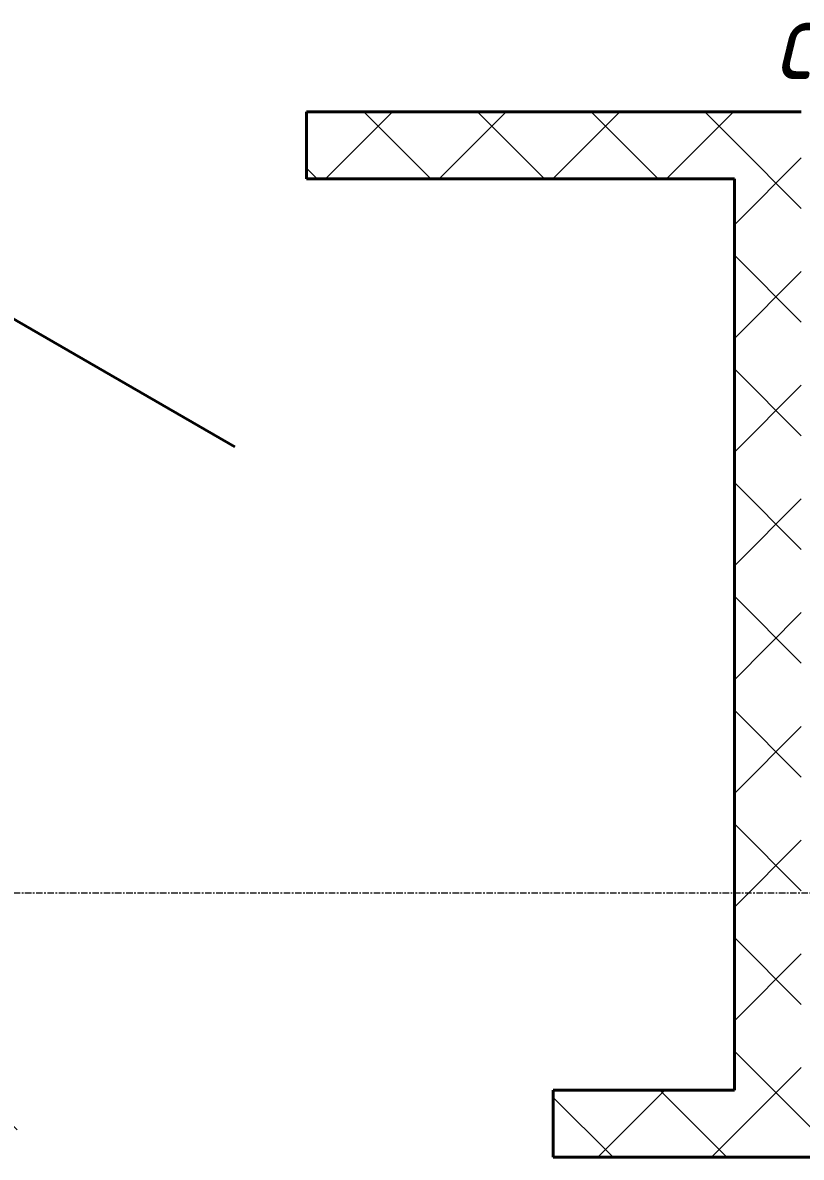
# Model space of a CAD drawing. Header units: millimetres. Extents: x -32954 to 151739, y -65671 to 56243.
# Drawn here: x -18801 to -17348, y -57686 to -55569 of the extents above; entities that cross this region are included whole.
import ezdxf

# ---------------------------------------------------------------- set-up
doc = ezdxf.new("R2010")
doc.units = ezdxf.units.MM
doc.linetypes.add('ADSK_Линия сетки', pattern=[21, 12, -3, 3, -3])
for name, color, linetype, lineweight in [('M-EQPM-IDEN', 7, 'Continuous', 9), ('Двери', 7, 'Continuous', 18), ('Оси', 7, 'Continuous', 9), ('Панель', 7, 'Continuous', 30), ('Стены разрез', 7, 'Continuous', 40)]:
    doc.layers.add(name, color=color, linetype=linetype, lineweight=lineweight)
doc.styles.add('GOST Common_I', font='GOST_Common Italic.ttf', dxfattribs={"width": 0.9, "height": 150})
pattern_1 = [(45, (-1e-11, -50353.12), (-106.066, 106.066), []), (135, (-1e-11, -50353.12), (-106.066, -106.066), [])]

# ---------------------------------------------------------------- blocks, each defined once
blk = doc.blocks.new('AC_Дверь_Однопольная_ДеревяннаяНаружная_ГОСТ24698-81 - 960х2080h ГЛ-654744-В_АР_ПЭ_03 Этаж')
at = {"layer": 'Панель'}
blk.add_line((500, 62.5), (-366, 562.5), dxfattribs=at)

msp = doc.modelspace()

# ---------------------------------------------------------------- hatches: boundary and pattern name
at = {"layer": 'Стены разрез', "lineweight": 9}
h = msp.add_hatch(dxfattribs=at)
h.set_pattern_fill('FP_1', color=256, style=0, pattern_type=2)
h.set_pattern_definition(pattern_1)
h.paths.add_polyline_path([(-17472.5, -55860.6), (-17472.5, -55735.6), (-18270.9, -55735.6), (-18270.9, -55860.6), (-18141.1, -55860.6)])
h.paths.add_polyline_path([(-20295.9, -55860.6), (-19270.9, -55860.6), (-19270.9, -55735.6), (-25425, -55735.6), (-25425, -55860.6), (-21145.7, -55860.6)])
h.paths.add_polyline_path([(-27725, -55860.6), (-26425, -55860.6), (-26425, -55735.6), (-27725, -55735.6)])
h = msp.add_hatch(dxfattribs=at)
h.set_pattern_fill('FP_1', color=256, style=0, pattern_type=2)
h.set_pattern_definition(pattern_1)
h.paths.add_polyline_path([(-17347.5, -57560.6), (-17347.5, -55735.6), (-17472.5, -55735.6), (-17472.5, -57560.6)])
h = msp.add_hatch(dxfattribs=at)
h.set_pattern_fill('FP_1', color=256, style=0, pattern_type=2)
h.set_pattern_definition(pattern_1)
h.paths.add_polyline_path([(-15312.5, -57685.6), (-15312.5, -57560.6), (-17810.6, -57560.6), (-17810.6, -57685.6)])
h.paths.add_polyline_path([(-18977, -57685.6), (-18810.6, -57685.6), (-18810.6, -57560.6), (-19077, -57560.6), (-19077, -57685.6)])
h.paths.add_polyline_path([(-20077, -57685.6), (-20077, -57560.6), (-25114.9, -57560.6), (-25114.9, -57685.6), (-21145.7, -57685.6)])
h.paths.add_polyline_path([(-26200, -57685.6), (-26114.9, -57685.6), (-26114.9, -57560.6), (-26200, -57560.6), (-26200, -57573.1)])

# ---------------------------------------------------------------- linework, layer by layer
at = {"layer": 'Оси', "linetype": 'ADSK_Линия сетки'}
msp.add_line((2299.7, -57193.1), (-32136.4, -57193.1), dxfattribs=at)
at = {"layer": 'Стены разрез'}
for p, q in [((-17347.5, -55735.6), (-18270.9, -55735.6)), ((-18270.9, -55735.6), (-18270.9, -55860.6)), ((-18270.9, -55860.6), (-17472.5, -55860.6)), ((-17472.5, -55860.6), (-17472.5, -57560.6)), ((-17472.5, -57560.6), (-17810.6, -57560.6)), ((-17810.6, -57560.6), (-17810.6, -57685.6)), ((-17810.6, -57685.6), (-15312.5, -57685.6))]:
    msp.add_line(p, q, dxfattribs=at)

# ---------------------------------------------------------------- block references
at = {"layer": 'Двери', "rotation": 180}
msp.add_blockref('AC_Дверь_Однопольная_ДеревяннаяНаружная_ГОСТ24698-81 - 960х2080h ГЛ-654744-В_АР_ПЭ_03 Этаж', (-18770.9, -55798.1), dxfattribs=at)

# ---------------------------------------------------------------- texts
at = {"layer": 'M-EQPM-IDEN', "insert": (-17396.8, -55524.8), "char_height": 150, "width": 202.025, "attachment_point": 1, "style": 'GOST Common_I'}
msp.add_mtext('сс', dxfattribs=at)

doc.saveas('drawing.dxf')
